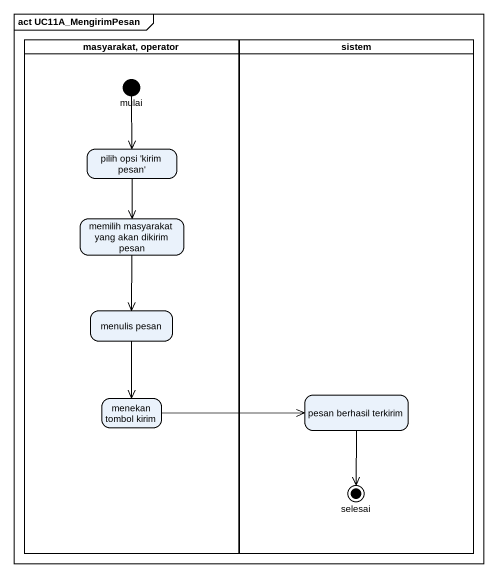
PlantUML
@startuml
mainframe act UC11A_MengirimPesan
hide empty description
state "masyarakat, operator" as masyarakat_operator <<partition>> {
  state mulai <<start>>
  state "pilih opsi 'kirim pesan'" as pilih_opsi_kirim_pesan
  state "memilih masyarakat yang akan dikirim pesan" as memilih_masyarakat_yang
  state "menulis pesan" as menulis_pesan
  state "menekan tombol kirim" as menekan_tombol_kirim
}
state sistem <<partition>> {
  state "pesan berhasil terkirim" as pesan_berhasil_terkirim
  state selesai <<end>>
}
mulai --> pilih_opsi_kirim_pesan
pilih_opsi_kirim_pesan --> memilih_masyarakat_yang
memilih_masyarakat_yang --> menulis_pesan
menulis_pesan --> menekan_tombol_kirim
menekan_tombol_kirim -right-> pesan_berhasil_terkirim
pesan_berhasil_terkirim --> selesai
@enduml
